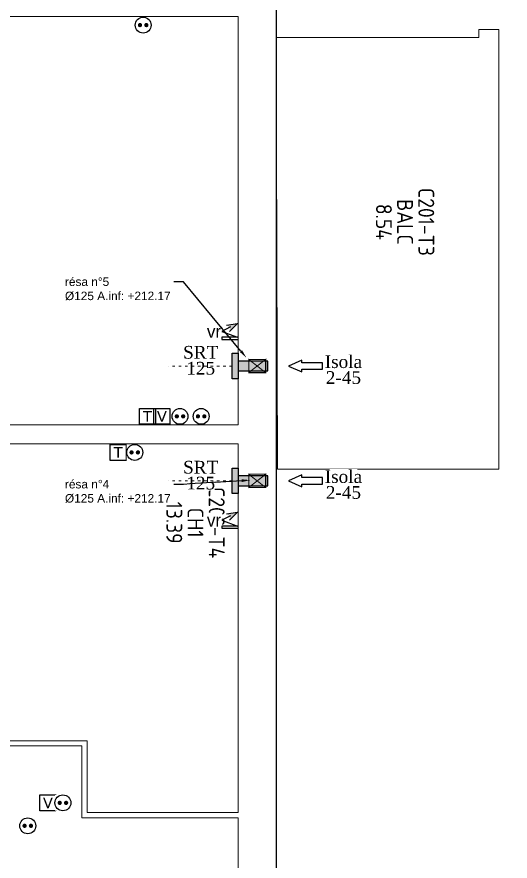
# Model space of a CAD drawing. Header units: millimetres. Extents: x 449410 to 506007, y -379864 to -318775.
# Drawn here: x 474176 to 478828, y -356278 to -348312 of the extents above; entities that cross this region are included whole.
import ezdxf
from ezdxf import colors
from ezdxf.entities.mleader import LeaderData, LeaderLine
from ezdxf.math import Vec2, Vec3

# ---------------------------------------------------------------- set-up
doc = ezdxf.new("R2010")
doc.units = ezdxf.units.MM
doc.set_wipeout_variables(frame=1)
doc.linetypes.add('ACAD_ISO03W100', pattern=[30, 12, -18])
doc.layers.add('_GAZELEC-RESERVATION', color=1, linetype='Continuous', lineweight=18)
doc.layers.add('_GAZELEC-RESERVATION 2', color=132, linetype='Continuous', lineweight=18)
for name, color, linetype in [('prlm-ELEC-CFA', 181, 'Continuous'), ('prlm-ELEC-CFO', 201, 'Continuous'), ('prlm-MOD-PB', 123, 'Continuous'), ('prlm-VMC', 93, 'Continuous')]:
    doc.layers.add(name, color=color, linetype=linetype)
doc.layers.add('prlm-xpoly', color=7, linetype='Continuous', plot=False)
doc.layers.add('prlm-ZEROPLOT', color=254, linetype='Continuous', plot=False)
doc.styles.add('prlm-elec-cfo', font='comic.ttf', dxfattribs={"height": 12})
doc.styles.add('prlm-vmc', font='pala.ttf', dxfattribs={"height": 14})
doc.styles.add('prlm-xpoly', font='isocp.shx', dxfattribs={"height": 15})
doc.styles.get("Standard").update_dxf_attribs({"font": 'arial.ttf'})

# ---------------------------------------------------------------- blocks, each defined once
blk = doc.blocks.new('xi.EA-Ma')
at = {"layer": 'prlm-MOD-PB'}
blk.add_hatch(color=0, dxfattribs=at).paths.add_polyline_path([(-4.65, 0), (-4.65, -28), (4.65, -28), (4.65, 0)])
at = {"layer": 'prlm-VMC', "linetype": 'ByBlock'}
blk.add_hatch(color=0, dxfattribs=at).paths.add_polyline_path([(-12, 5.6), (12, 5.6), (12, 0), (-12, 0)])
at = {"layer": 'prlm-MOD-PB', "color": 0, "linetype": 'ByBlock', "lineweight": -2, "flags": 128}
blk.add_lwpolyline([(-4.65, 0), (-4.65, -28), (4.65, -28), (4.65, 0)], close=True, dxfattribs=at)
at = {"layer": 'prlm-VMC', "color": 0, "linetype": 'ByBlock', "flags": 128}
for points in [[(-12, 5.6), (12, 5.6), (12, 0), (-12, 0)], [(-3.09, -60.19), (-3.09, -79.51), (3.09, -79.51), (3.09, -60.19), (5.59, -60.19), (0, -47.69), (-5.59, -60.19)]]:
    blk.add_lwpolyline(points, close=True, dxfattribs=at)
at = {"layer": 'prlm-ZEROPLOT', "color": 250, "linetype": 'ACAD_ISO03W100', "lineweight": 0, "ltscale": 0.2}
blk.add_lwpolyline([(0, 5.6), (0, 65.6)], dxfattribs=at)
blk = doc.blocks.new('xi.PC')
at = {"color": 0, "lineweight": 5}
blk.add_wipeout([(-7.5, -7.5), (7.5, -7.5), (7.5, 7.5), (-7.5, 7.5)], dxfattribs=at).dxf.layer = 'prlm-ELEC-CFO'
at = {"layer": 'prlm-ELEC-CFO', "color": 0, "linetype": 'ByBlock', "lineweight": 5, "const_width": 2}
for points in [[(-4, 0, 1), (-2, 0, 1)], [(2, 0, 1), (4, 0, 1)]]:
    blk.add_lwpolyline(points, format="xyb", close=True, dxfattribs=at)
at = {"layer": 'prlm-ELEC-CFO', "color": 0, "linetype": 'ByBlock', "lineweight": -2}
blk.add_circle((0, 0), 7.5, dxfattribs=at)
blk = doc.blocks.new('xi.VR')
at = {"layer": 'prlm-ELEC-CFO', "lineweight": 5}
blk.add_hatch(color=0, dxfattribs=at).paths.add_polyline_path([(-3, 6), (-0.1, 3.7), (0, 0), (7.5, 7.5)])
at = {"layer": 'prlm-ELEC-CFO', "color": 0}
for points in [[(0.95, 4.23), (-7.5, 0), (7.5, -5.5), (-7.5, -5.5), (-7.5, -7.5), (7.5, -7.5)], [(-3, 6), (7.5, 7.5), (0, 0)]]:
    blk.add_lwpolyline(points, dxfattribs=at)
blk = doc.blocks.new('xi.TEL')
at = {"layer": 'prlm-ELEC-CFA', "color": 0, "linetype": 'ByBlock', "lineweight": -2, "flags": 128}
blk.add_lwpolyline([(-7.5, 7.5), (7.5, 7.5), (7.5, -7.5), (-7.5, -7.5)], close=True, dxfattribs=at)
at = {"layer": 'prlm-ELEC-CFA', "color": 0, "linetype": 'ByBlock', "insert": (0, 0), "char_height": 10, "width": 11.36, "attachment_point": 5}
blk.add_mtext('{\\fVerdana|b0|i0|c0|p34;T}', dxfattribs=at)
blk = doc.blocks.new('xi.TV')
at = {"layer": 'prlm-ELEC-CFA', "color": 0, "linetype": 'ByBlock', "lineweight": -2, "flags": 128}
blk.add_lwpolyline([(-7.5, 7.5), (7.5, 7.5), (7.5, -7.5), (-7.5, -7.5)], close=True, dxfattribs=at)
at = {"layer": 'prlm-ELEC-CFA', "color": 0, "linetype": 'ByBlock', "insert": (0, 0), "char_height": 10, "width": 11.36, "attachment_point": 5}
blk.add_mtext('{\\fVerdana|b0|i0|c0|p34;V}', dxfattribs=at)

msp = doc.modelspace()

# ---------------------------------------------------------------- linework, layer by layer
at = {"layer": '_GAZELEC-RESERVATION 2', "const_width": 10}
for points in [[(476522.737, -351606.709), (476522.737, -351544.209), (476362.733, -351544.219), (476362.733, -351669.219), (476522.741, -351669.209), (476522.741, -351544.209), (476362.741, -351669.219), (476362.733, -351544.219), (476522.741, -351669.209)], [(476522.737, -352690.78), (476522.737, -352628.28), (476362.733, -352628.29), (476362.733, -352753.29), (476522.741, -352753.28), (476522.741, -352628.28), (476362.741, -352753.29), (476362.733, -352628.29), (476522.741, -352753.28)]]:
    msp.add_lwpolyline(points, dxfattribs=at)
at = {"layer": 'prlm-xpoly', "lineweight": 0}
for points in [[(476262.8, -352161.847), (476262.801, -348309.864), (470698.566, -348309.672), (470698.566, -347961.406), (470028.972, -347961.406), (470028.972, -348779.214), (470698.566, -348779.214), (470698.566, -350012.136), (469498.302, -350012.145), (469498.331, -352091.303), (472618.331, -352091.824), (472618.601, -352161.824)], [(476634.569, -352580.528), (478722.8, -352580.528), (478722.801, -348430.577), (478533.845, -348430.577), (478533.845, -348507.528), (476622.801, -348507.528)], [(476262.797, -355819.876), (476262.8, -352341.847), (472115.988, -352341.847), (472115.902, -355819.876), (473315.966, -355819.876), (473315.947, -355141.871), (474839.379, -355141.829), (474839.379, -355819.876)], [(476262.8, -358369.876), (476262.8, -355869.876), (474788.827, -355869.877), (474789.379, -355191.831), (473365.949, -355191.87), (473365.967, -355869.876), (472115.902, -355869.876), (472115.902, -356819.866), (472785.876, -356819.866), (472785.876, -358369.813)]]:
    msp.add_lwpolyline(points, close=True, dxfattribs=at)

# ---------------------------------------------------------------- block references
at = {"layer": 'prlm-ELEC-CFA', "xscale": 10, "yscale": 10, "zscale": 10}
for name, p in [('xi.TEL', (475407.254, -352081.842)), ('xi.TV', (475543.917, -352081.843)), ('xi.TEL', (475131.996, -352421.847)), ('xi.TV', (474469.003, -355728.867))]:
    msp.add_blockref(name, p, dxfattribs=at)

# ---------------------------------------------------------------- texts
at = {"layer": 'prlm-xpoly', "lineweight": 20, "char_height": 150, "attachment_point": 5, "rotation": 269.9999933, "line_spacing_factor": 0.8, "style": 'prlm-xpoly'}
for s, insert in [('C201-T3\\PBALC\\P8.54', (477837.874, -350246.912)), ('C202-T4\\PCH1\\P13.39', (475860.696, -353084.864))]:
    msp.add_mtext(s, dxfattribs=dict(at, insert=insert))

# ---------------------------------------------------------------- leaders
at = {"layer": '_GAZELEC-RESERVATION', "color": 6}
ml = msp.add_multileader_mtext('Standard', dxfattribs=at)
ml.set_content('résa n°27\\P300x400 en dalle haute', color=6)
ml.set_leader_properties()
ml.build(insert=Vec2(0, 0))
ml.multileader.update_dxf_attribs({"has_text_frame": 1, "arrow_head_size": 80, "scale": 20})
ctx = ml.context
ctx.base_point, ctx.scale, ctx.char_height, ctx.arrow_head_size, ctx.landing_gap_size, ctx.plane_origin = Vec3(465673.071, -348886.303), 20, 80, 80, 40, Vec3(460123.253, -348687.926)
notes = []
notes.append((ctx, [(0, (1, 1, 0), (466995.658, -348886.303), (-1, 0), 89.845, [(0, [(467465.439, -349136.048)], 0, [])])]))
ctx.mtext.insert, ctx.mtext.width, ctx.mtext.flow_direction = Vec3(465713.071, -348845.593), 1568.85041, 5
ml = msp.add_multileader_mtext('Standard', dxfattribs=at)
ml.set_content('résa n°28\\P200x200 en dalle haute', color=6)
ml.set_leader_properties()
ml.build(insert=Vec2(0, 0))
ml.multileader.update_dxf_attribs({"has_text_frame": 1, "arrow_head_size": 80, "scale": 20})
ctx = ml.context
ctx.base_point, ctx.scale, ctx.char_height, ctx.arrow_head_size, ctx.landing_gap_size, ctx.plane_origin = Vec3(470936.708, -348886.303), 20, 80, 80, 40, Vec3(465386.89, -348687.926)
notes.append((ctx, [(1, (1, 1, 0), (470846.863, -348886.303), (1, 0), 89.845, [(0, [(470465.772, -349000.101)], 0, [])])]))
ctx.mtext.insert, ctx.mtext.width, ctx.mtext.flow_direction = Vec3(470976.708, -348845.621), 1568.85041, 5
ml = msp.add_multileader_mtext('Standard', dxfattribs=at)
ml.set_content('résa n°31\\P200x400 en dalle haute', color=6)
ml.set_leader_properties()
ml.build(insert=Vec2(0, 0))
ml.multileader.update_dxf_attribs({"has_text_frame": 1, "arrow_head_size": 80, "scale": 20})
ctx = ml.context
ctx.base_point, ctx.scale, ctx.char_height, ctx.arrow_head_size, ctx.landing_gap_size, ctx.plane_origin = Vec3(463994.475, -349169.728), 20, 80, 80, 40, Vec3(458444.656, -348971.35)
notes.append((ctx, [(0, (1, 1, 0), (465318.481, -349169.728), (-1, 0), 89.845, [(0, [(465391.001, -349637.126)], 0, [])])]))
ctx.mtext.insert, ctx.mtext.width, ctx.mtext.flow_direction = Vec3(464034.475, -349129.045), 1568.85041, 5
ml = msp.add_multileader_mtext('Standard', dxfattribs=at)
ml.set_content('résa n°29\\P150x150 en dalle haute', color=6)
ml.set_leader_properties()
ml.build(insert=Vec2(0, 0))
ml.multileader.update_dxf_attribs({"has_text_frame": 1, "arrow_head_size": 80, "scale": 20})
ctx = ml.context
ctx.base_point, ctx.scale, ctx.char_height, ctx.arrow_head_size, ctx.landing_gap_size, ctx.plane_origin = Vec3(470936.708, -349219.879), 20, 80, 80, 40, Vec3(465386.89, -349021.502)
notes.append((ctx, [(1, (1, 1, 0), (470846.863, -349219.879), (1, 0), 89.845, [(0, [(470240.051, -349333.677)], 0, [])])]))
ctx.mtext.insert, ctx.mtext.width, ctx.mtext.flow_direction = Vec3(470976.708, -349179.197), 1568.85041, 5
ml = msp.add_multileader_mtext('Standard', dxfattribs=at)
ml.set_content('résa n°30\\P200x400 en dalle haute', color=6)
ml.set_leader_properties()
ml.build(insert=Vec2(0, 0))
ml.multileader.update_dxf_attribs({"has_text_frame": 1, "arrow_head_size": 80, "scale": 20})
ctx = ml.context
ctx.base_point, ctx.scale, ctx.char_height, ctx.arrow_head_size, ctx.landing_gap_size, ctx.plane_origin = Vec3(470936.708, -349593.467), 20, 80, 80, 40, Vec3(465386.89, -349395.09)
notes.append((ctx, [(1, (1, 1, 0), (470846.863, -349593.467), (1, 0), 89.845, [(0, [(470595.579, -349789.391)], 0, [])])]))
ctx.mtext.insert, ctx.mtext.width, ctx.mtext.flow_direction = Vec3(470976.708, -349552.785), 1568.85041, 5
for ctx, leaders in notes:
    for number, flags, end, landing, length, lines in leaders:
        leader = LeaderData()
        leader.index, (leader.has_last_leader_line, leader.has_dogleg_vector, leader.attachment_direction) = number, flags
        leader.last_leader_point, leader.dogleg_vector, leader.dogleg_length = Vec3(end), Vec3(landing), length
        for number, points, colour, breaks in lines:
            line = LeaderLine()
            line.index, line.vertices, line.color, line.breaks = number, Vec3.list(points), colors.encode_raw_color(colour), breaks
            leader.lines.append(line)
        ctx.leaders.append(leader)

# ---------------------------------------------------------------- next in the draw order: texts
at = {"layer": 'prlm-VMC', "char_height": 120, "width": 236.73962, "attachment_point": 2, "line_spacing_factor": 0.75, "style": 'prlm-vmc', "bg_fill": 3, "box_fill_scale": 1.1, "bg_fill_color": 256, "bg_fill_transparency": 0}
for insert in [(475910.006, -351417.266), (475910.006, -352501.338)]:
    msp.add_mtext('SRT 125', dxfattribs=dict(at, insert=insert))

# ---------------------------------------------------------------- next in the draw order: linework, layer by layer
at = {"layer": 'prlm-ZEROPLOT'}
msp.add_lwpolyline([(460622.804, -321132.114), (469529.28, -321132.115), (469529.28, -324328.59), (476622.905, -324327.426), (476622.9, -365260.426), (469152.798, -365260.426), (469147.999, -363470.344), (460622.798, -363470.343)], close=True, dxfattribs=at)

# ---------------------------------------------------------------- next in the draw order: block references
at = {"layer": 'prlm-VMC', "xscale": 10, "yscale": 10, "zscale": 10, "rotation": 89.99999333235499}
for p in [(476262.804, -351606.709), (476262.804, -352690.78)]:
    msp.add_blockref('xi.EA-Ma', p, dxfattribs=at)

# ---------------------------------------------------------------- next in the draw order: block references
at = {"layer": 'prlm-ELEC-CFO', "xscale": 10, "yscale": 10, "zscale": 10}
for p in [(475367.395, -348389.834), (475714.746, -352081.844), (475914.047, -352081.845), (475287.867, -352421.847), (474610.261, -355728.863), (474278.764, -355945.071)]:
    msp.add_blockref('xi.PC', p, dxfattribs=at)

# ---------------------------------------------------------------- next in the draw order: texts
at = {"layer": 'prlm-ELEC-CFO', "lineweight": 20, "char_height": 120, "attachment_point": 5, "line_spacing_factor": 0.8, "style": 'prlm-elec-cfo', "bg_fill": 3, "box_fill_scale": 1.1, "bg_fill_color": 256, "bg_fill_transparency": 0}
for insert in [(476035.625, -351280.063), (476035.624, -353061.838)]:
    msp.add_mtext('vr', dxfattribs=dict(at, insert=insert))
at = {"layer": 'prlm-VMC', "linetype": 'ByBlock', "lineweight": -2, "char_height": 120, "width": 236.73962, "attachment_point": 2, "line_spacing_factor": 0.75, "style": 'prlm-vmc', "bg_fill": 3, "box_fill_scale": 1.1, "bg_fill_color": 256, "bg_fill_transparency": 0}
for insert in [(477256.258, -351505.426), (477256.258, -352589.497)]:
    msp.add_mtext('Isola\\P2-45', dxfattribs=dict(at, insert=insert))

# ---------------------------------------------------------------- next in the draw order: block references
at = {"layer": 'prlm-ELEC-CFO', "xscale": 10, "yscale": 10, "zscale": 10}
for p in [(476182.8, -351280.063), (476182.8, -353061.838)]:
    msp.add_blockref('xi.VR', p, dxfattribs=at)

# ---------------------------------------------------------------- next in the draw order: leaders
at = {"layer": '_GAZELEC-RESERVATION', "color": 6}
ml = msp.add_multileader_mtext('Standard', dxfattribs=at)
ml.set_content('résa n°5\\P%%C125 A.inf: +212.17', color=6)
ml.set_leader_properties()
ml.build(insert=Vec2(0, 0))
ml.multileader.update_dxf_attribs({"has_text_frame": 1, "arrow_head_size": 80, "scale": 20})
ctx = ml.context
ctx.base_point, ctx.scale, ctx.char_height, ctx.arrow_head_size, ctx.landing_gap_size, ctx.plane_origin = Vec3(474589.554, -350812.977), 20, 80, 80, 40, Vec3(468882.136, -350614.599)
notes = []
notes.append((ctx, [(0, (1, 1, 0), (475747.066, -350812.977), (-1, 0), 89.845, [(0, [(476341.177, -351528.163)], 0, [])])]))
ctx.mtext.insert, ctx.mtext.width, ctx.mtext.flow_direction = Vec3(474629.554, -350771.367), 1568.85041, 5
ml = msp.add_multileader_mtext('Standard', dxfattribs=at)
ml.set_content('résa n°4\\P%%C125 A.inf: +212.17', color=6)
ml.set_leader_properties()
ml.build(insert=Vec2(0, 0))
ml.multileader.update_dxf_attribs({"has_text_frame": 1, "arrow_head_size": 80, "scale": 20})
ctx = ml.context
ctx.base_point, ctx.scale, ctx.char_height, ctx.arrow_head_size, ctx.landing_gap_size, ctx.plane_origin = Vec3(474589.554, -352723.15), 20, 80, 80, 40, Vec3(468882.136, -352524.773)
notes.append((ctx, [(0, (1, 1, 0), (475747.066, -352723.15), (-1, 0), 89.845, [(0, [(476376.516, -352683.546)], 0, [])])]))
ctx.mtext.insert, ctx.mtext.width, ctx.mtext.flow_direction = Vec3(474629.554, -352681.541), 1568.85041, 5
ml = msp.add_multileader_mtext('Standard', dxfattribs=at)
ml.set_content('résa n°32\\P300x500 en dalle haute', color=6)
ml.set_leader_properties()
ml.build(insert=Vec2(0, 0))
ml.multileader.update_dxf_attribs({"has_text_frame": 1, "arrow_head_size": 80, "scale": 20})
ctx = ml.context
ctx.base_point, ctx.scale, ctx.char_height, ctx.arrow_head_size, ctx.landing_gap_size, ctx.plane_origin = Vec3(465079.364, -355640.813), 20, 80, 80, 40, Vec3(459528.127, -355442.436)
notes.append((ctx, [(0, (1, 1, 0), (466401.951, -355640.813), (-1, 0), 89.845, [(0, [(466660.434, -355046.427)], 0, [])])]))
ctx.mtext.insert, ctx.mtext.width, ctx.mtext.flow_direction = Vec3(465119.364, -355600.104), 1568.85041, 5
ml = msp.add_multileader_mtext('Standard', dxfattribs=at)
ml.set_content('résa n°33\\P200x200 en dalle haute', color=6)
ml.set_leader_properties()
ml.build(insert=Vec2(0, 0))
ml.multileader.update_dxf_attribs({"has_text_frame": 1, "arrow_head_size": 80, "scale": 20})
ctx = ml.context
ctx.base_point, ctx.scale, ctx.char_height, ctx.arrow_head_size, ctx.landing_gap_size, ctx.plane_origin = Vec3(465077.945, -356025.342), 20, 80, 80, 40, Vec3(459528.127, -355826.965)
notes.append((ctx, [(0, (1, 1, 0), (466401.951, -356025.342), (-1, 0), 89.845, [(0, [(467443.429, -355052.381)], 0, [])])]))
ctx.mtext.insert, ctx.mtext.width, ctx.mtext.flow_direction = Vec3(465117.945, -355984.66), 1568.85041, 5
ml = msp.add_multileader_mtext('Standard', dxfattribs=at)
ml.set_content('résa n°34\\P200x200 en dalle haute', color=6)
ml.set_leader_properties()
ml.build(insert=Vec2(0, 0))
ml.multileader.update_dxf_attribs({"has_text_frame": 1, "arrow_head_size": 80, "scale": 20})
ctx = ml.context
ctx.base_point, ctx.scale, ctx.char_height, ctx.arrow_head_size, ctx.landing_gap_size, ctx.plane_origin = Vec3(468020.835, -356025.342), 20, 80, 80, 40, Vec3(462471.016, -355826.965)
notes.append((ctx, [(0, (1, 1, 0), (469344.841, -356025.342), (-1, 0), 89.845, [(0, [(469612.845, -355052.381)], 0, [])])]))
ctx.mtext.insert, ctx.mtext.width, ctx.mtext.flow_direction = Vec3(468060.835, -355984.66), 1568.85041, 5
ml = msp.add_multileader_mtext('Standard', dxfattribs=at)
ml.set_content('résa n°35\\P300x500 en dalle haute', color=6)
ml.set_leader_properties()
ml.build(insert=Vec2(0, 0))
ml.multileader.update_dxf_attribs({"has_text_frame": 1, "arrow_head_size": 80, "scale": 20})
ctx = ml.context
ctx.base_point, ctx.scale, ctx.char_height, ctx.arrow_head_size, ctx.landing_gap_size, ctx.plane_origin = Vec3(468022.254, -356410.742), 20, 80, 80, 40, Vec3(462471.016, -356212.365)
notes.append((ctx, [(0, (1, 1, 0), (469344.841, -356410.742), (-1, 0), 89.845, [(0, [(470125.28, -355105.208)], 0, [])])]))
ctx.mtext.insert, ctx.mtext.width, ctx.mtext.flow_direction = Vec3(468062.254, -356370.033), 1568.85041, 5
for ctx, leaders in notes:
    for number, flags, end, landing, length, lines in leaders:
        leader = LeaderData()
        leader.index, (leader.has_last_leader_line, leader.has_dogleg_vector, leader.attachment_direction) = number, flags
        leader.last_leader_point, leader.dogleg_vector, leader.dogleg_length = Vec3(end), Vec3(landing), length
        for number, points, colour, breaks in lines:
            line = LeaderLine()
            line.index, line.vertices, line.color, line.breaks = number, Vec3.list(points), colors.encode_raw_color(colour), breaks
            leader.lines.append(line)
        ctx.leaders.append(leader)

doc.saveas('drawing.dxf')
